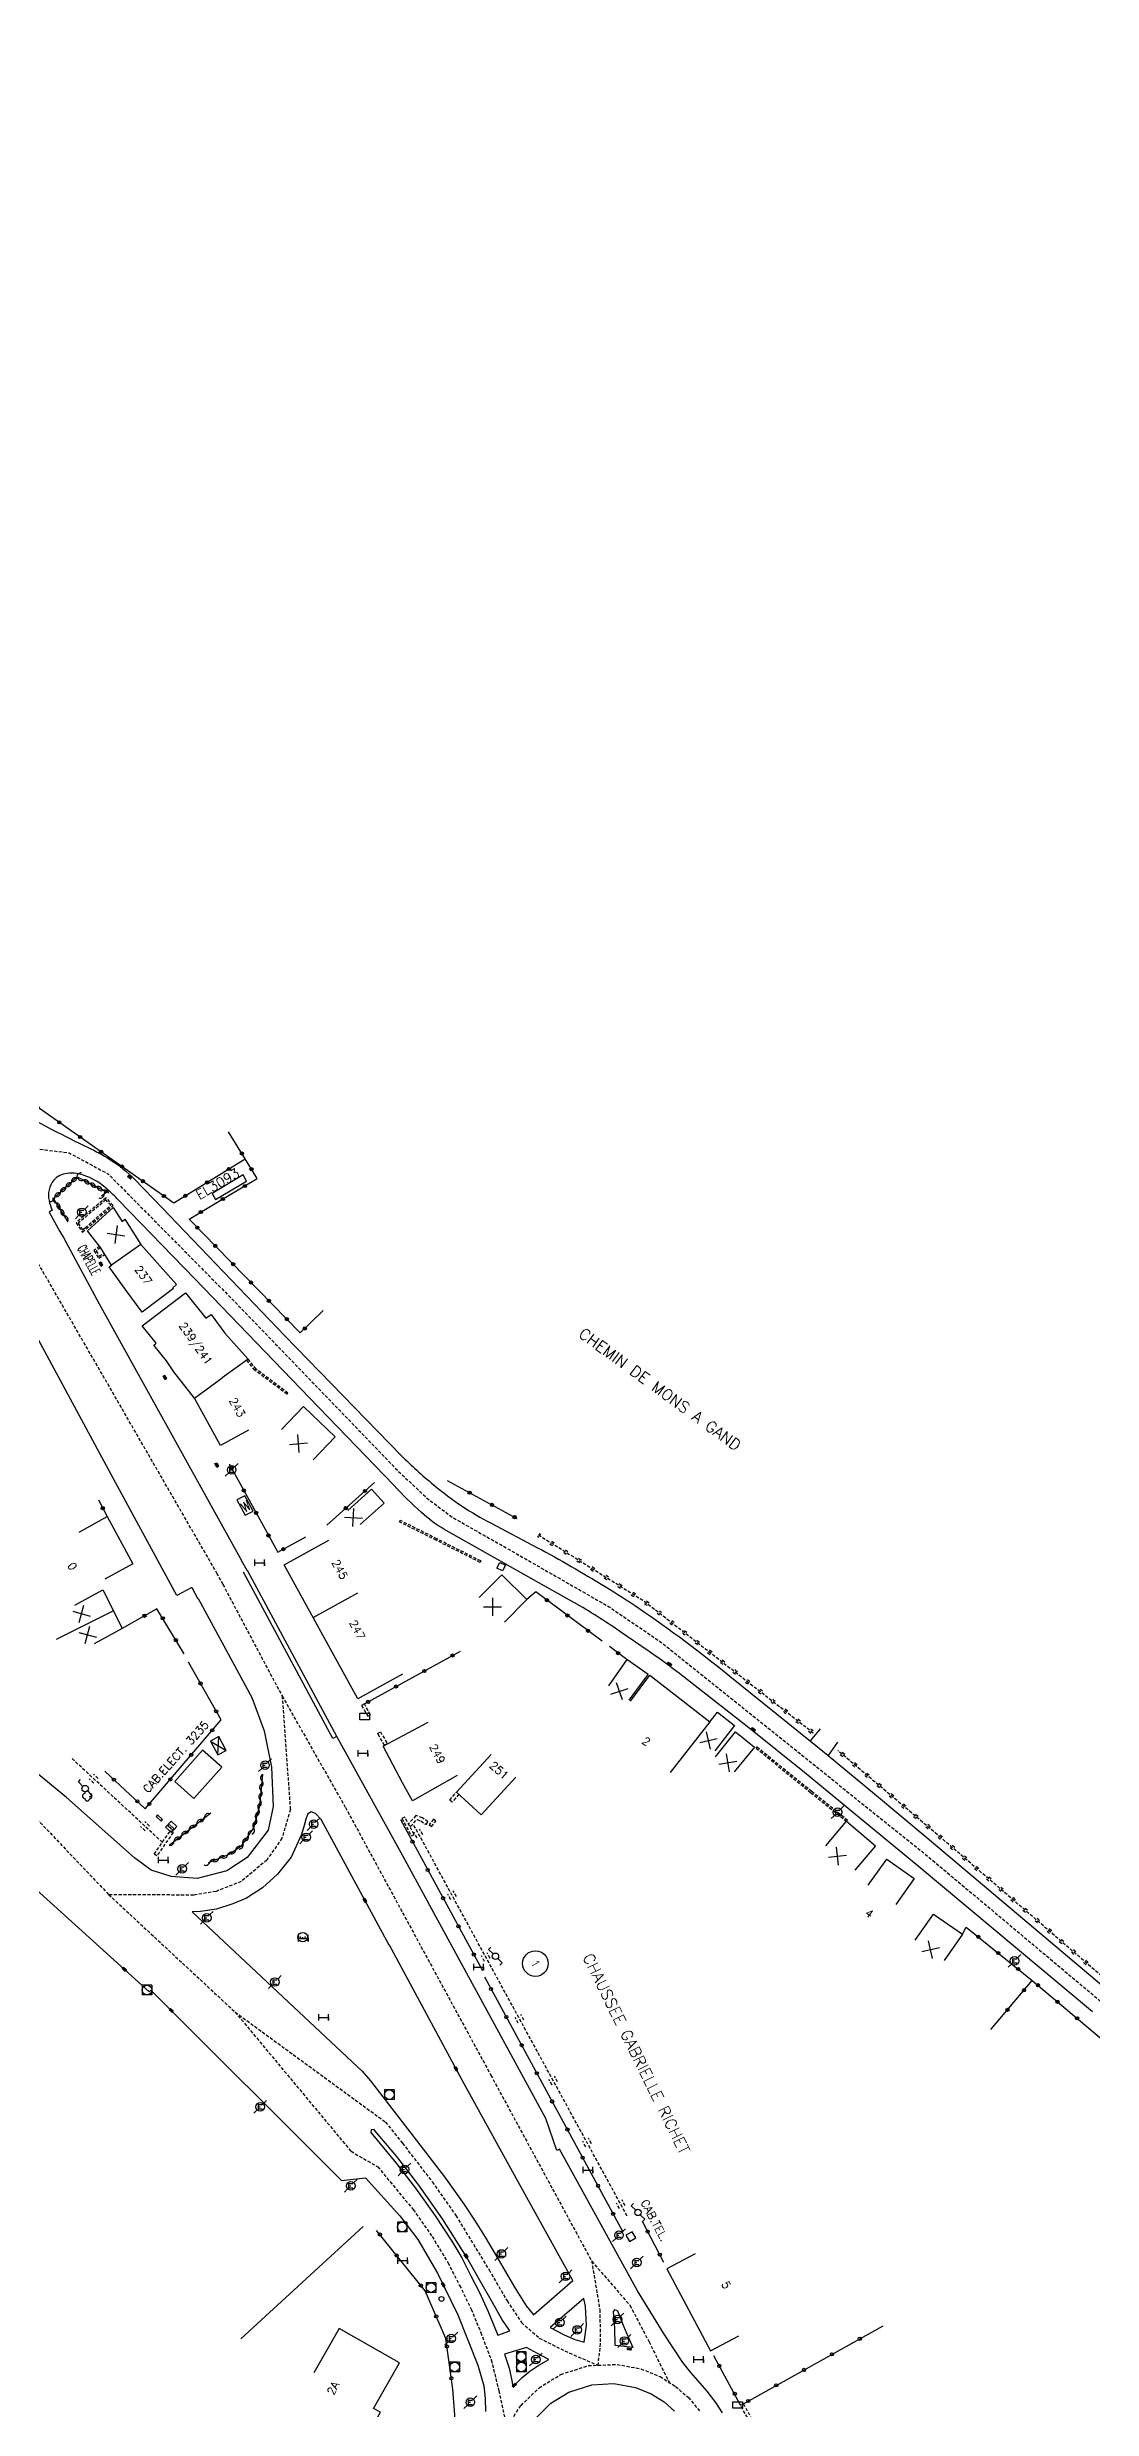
# Model space of a CAD drawing. Header units: millimetres. Extents: x 113000 to 114000, y 153000 to 154000.
# Drawn here: x 113572.1 to 113735.3, y 153631.1 to 154000 of the extents above; entities that cross this region are included whole.
import ezdxf
from ezdxf.enums import TextEntityAlignment as Align

# ---------------------------------------------------------------- set-up
doc = ezdxf.new("R2010")
doc.units = ezdxf.units.MM
doc.linetypes.add('DASHED', pattern=[0.75, 0.5, -0.25])
doc.layers.get('0').update_dxf_attribs({"linetype": 'CONTINUOUS'})
for name, color, linetype in [('W0001', 6, 'DASHED'), ('W0008', 7, 'CONTINUOUS'), ('W0100', 7, 'CONTINUOUS'), ('W0112', 1, 'DASHED'), ('W0220', 5, 'DASHED'), ('W0300', 7, 'CONTINUOUS'), ('W0310', 3, 'CONTINUOUS'), ('W0322', 7, 'CONTINUOUS'), ('W0330', 7, 'CONTINUOUS'), ('W0400', 7, 'CONTINUOUS'), ('W0420', 7, 'CONTINUOUS'), ('W0471', 7, 'CONTINUOUS'), ('W0851', 7, 'CONTINUOUS'), ('W0984', 7, 'CONTINUOUS'), ('W0989', 7, 'CONTINUOUS'), ('W0991', 7, 'CONTINUOUS'), ('W1102', 7, 'CONTINUOUS'), ('W1471', 7, 'CONTINUOUS'), ('W1474', 7, 'CONTINUOUS')]:
    doc.layers.add(name, color=color, linetype=linetype)
doc.styles.get("Standard").update_dxf_attribs({"font": 'romans.shx', "width": 0.85})

# ---------------------------------------------------------------- blocks, each defined once
blk = doc.blocks.new('T400')
for p, q in [((-0.15, 0.3), (0.15, 0.3)), ((-0.15, -0.25), (-0.15, 0.3)), ((-0.15, 0.15), (0.15, 0.15)), ((-0.15, 0), (0.15, 0)), ((0.15, 0.3), (0.15, -0.25)), ((-0.15, -0.15), (0.15, -0.15)), ((-0.15, -0.25), (-0.15, -0.3)), ((-0.15, -0.3), (0.15, -0.3)), ((0.15, -0.3), (0.15, -0.25))]:
    blk.add_line(p, q)
blk = doc.blocks.new('T471')
for p, q in [((-0.333334, 0.333334), (-0.333334, -0.333334)), ((-0.333334, 0.333334), (0.333334, 0.333334)), ((-0.333334, 0), (0, 0)), ((0.500001, 0.500001), (1.000002, 1.000002)), ((-0.500001, -0.500001), (-1.000002, -1.000002)), ((-0.333334, -0.333334), (0.333334, -0.333334))]:
    blk.add_line(p, q)
blk.add_ellipse((0, 0), major_axis=(0.471405, 0.471405), ratio=1, start_param=5.4977871438, end_param=11.780972451)
blk = doc.blocks.new('t112o')
at = {"color": 0, "linetype": 'Continuous'}
for p, q in [((-0.5, 0.5), (0.5, 0.5)), ((-0.5, -0.5), (-0.5, 0.5)), ((0.5, 0.5), (0.5, -0.5)), ((0.5, -0.5), (-0.5, -0.5))]:
    blk.add_line(p, q, dxfattribs=at)
blk = doc.blocks.new('t322o')
at = {"color": 0, "linetype": 'Continuous'}
for radius in [0.25, 0.15]:
    blk.add_circle((0, 0), radius, dxfattribs=at)
blk = doc.blocks.new('t310o')
at = {"color": 0, "linetype": 'Continuous'}
for centre, start, end in [((-0.5, 0.38), 216.8699, 323.1304), ((0.5, -0.37), 36.8699, 143.1303)]:
    blk.add_arc(centre, 0.625, start, end, dxfattribs=at)
blk = doc.blocks.new('t991o')
at = {"color": 0, "linetype": 'Continuous'}
for p, q in [((-1, 1), (1, -1)), ((-1, -1), (1, 1))]:
    blk.add_line(p, q, dxfattribs=at)
blk = doc.blocks.new('T420')
for p, q in [((0.75, 0.75), (-0.75, 0.75)), ((-0.75, 0.75), (-0.75, -0.75)), ((0.75, 0.75), (0.75, -0.75)), ((0.75, -0.75), (-0.75, -0.75))]:
    blk.add_line(p, q)
blk.add_ellipse((0, 0), major_axis=(-0.53, 0.53), ratio=1, start_param=3.926991, end_param=10.210176)
blk = doc.blocks.new('T1471')
at = {"color": 0, "linetype": 'Continuous', "flags": 128}
blk.add_lwpolyline([(-0.75, -0.5), (-0.75, 0.5), (0.75, 0.5), (0.75, -0.5), (-0.75, -0.5)], dxfattribs=at)
blk = doc.blocks.new('T1474')
at = {"color": 0, "linetype": 'Continuous', "flags": 128}
for points in [[(-0.75, -0.5), (-0.75, 0.5)], [(-0.75, 0), (0.75, 0)], [(0.75, 0), (0.75, -0.5), (0.75, 0.5)]]:
    blk.add_lwpolyline(points, dxfattribs=at)

msp = doc.modelspace()

# ---------------------------------------------------------------- linework, layer by layer
at = {"layer": 'W0001', "flags": 128}
for points in [[(113598.66, 153761.53), (113568.35, 153814.07), (113560.52, 153829.21), (113534.09, 153880.27), (113466.56, 154000)], [(113560.52, 153829.21), (113571.47, 153827.81), (113575.53, 153827.29), (113581.65, 153823.97), (113601.54, 153803.88), (113626.8, 153777.72), (113631.49, 153773.3), (113635.49, 153770.31), (113642.92, 153766.11), (113659.92, 153756.37), (113667.98, 153750.88), (113708.89, 153718.09), (113748.04, 153685.27), (113762.35, 153672.38), (113773.87, 153658.8), (113783.22, 153645.65), (113787.86, 153638.58)]]:
    msp.add_lwpolyline(points, dxfattribs=at)
at = {"layer": 'W0001'}
for points in [[(113599.57, 153759.89), (113598.66, 153761.53)], [(113599.53, 153759.87), (113608.79, 153742.46), (113618.68, 153725.06), (113641.41, 153683.23), (113657.17, 153654.18), (113663.15, 153647.28), (113666.13, 153641.58), (113669.26, 153635.26)], [(113608.79, 153742.46), (113610.08, 153724.73), (113608.77, 153720.25), (113606.4, 153716.82), (113602.39, 153713.47), (113598.47, 153711.94), (113594.99, 153711.35), (113581.71, 153711.42)], [(113559.48, 153732.17), (113570.47, 153723.23), (113581.71, 153711.42), (113601.46, 153693.07), (113619.56, 153671.33), (113623.74, 153668.91), (113629.28, 153662.22), (113632.24, 153658.02), (113634.71, 153653.94), (113636.53, 153650.38), (113638.34, 153646.67), (113639.83, 153643.04), (113641.48, 153638.74), (113642.65, 153633.93), (113643.95, 153628.06)], [(113601.46, 153693.07), (113624.95, 153675.9), (113627.6, 153672.6), (113632.26, 153666.55), (113635.96, 153661.29), (113641.13, 153652.82), (113643.96, 153647.96), (113646.2, 153644.57), (113648.99, 153642.16), (113652.99, 153640.14), (113658.12, 153637.91)], [(113657.17, 153654.18), (113658.44, 153646.59), (113658.52, 153641.31), (113658.12, 153637.91)], [(113644.19, 153628.68), (113646.13, 153631.63), (113648.94, 153634.39), (113652.36, 153636.49), (113656.64, 153637.85), (113661.14, 153638.04)], [(113661.14, 153638.04), (113664.87, 153637.36), (113667.87, 153636.14), (113670.29, 153634.61), (113672.28, 153632.87), (113674.02, 153630.8)]]:
    msp.add_lwpolyline(points, dxfattribs=at)
at = {"layer": 'W0008'}
for p, q in [((113691.37, 153735.43), (113692.93, 153737.32)), ((113695.61, 153735.25), (113694.13, 153733.15))]:
    msp.add_line(p, q, dxfattribs=at)
at = {"layer": 'W0008', "flags": 128}
msp.add_lwpolyline([(113594.68, 153759.42), (113592.36, 153758.13), (113582.06, 153777.07), (113570.31, 153798.88), (113562.1, 153814.07), (113545.91, 153843.89), (113536.06, 153862.07), (113527.02, 153878.67), (113528.29, 153882.17), (113509.43, 153915.64), (113472.94, 153980.23), (113461.79, 154000)], dxfattribs=at)
for points in [[(113569.84, 153832.57), (113572.93, 153830.91, 0.0078), (113578.5, 153828.12, -0.0246), (113581.83, 153826.31, -0.0605), (113585.73, 153823.17), (113590.03, 153818.73), (113609.23, 153798.72), (113627.37, 153780.07, 0.0272), (113632.42, 153775.5, 0.0266), (113636.92, 153772.09, 0.024), (113641.44, 153769.47), (113648.7, 153765.62, -0.0083), (113653.95, 153762.7, -0.0173), (113664.53, 153756.19, -0.0213), (113678.77, 153745.54), (113691.39, 153735.42), (113694.13, 153733.15), (113701.38, 153727.15), (113709.58, 153720.31), (113741.18, 153693.71)], [(113735.41, 153693.13), (113708.2, 153715.86), (113690.42, 153730.51), (113681.74, 153737.49), (113671.43, 153745.57, 0.0163), (113662.36, 153751.99, 0.0223), (113655.31, 153756.54), (113648.92, 153760.12), (113634.06, 153768.53, -0.0518), (113630.56, 153771.11, -0.0201), (113626.23, 153775.37), (113613.06, 153789.02), (113595.13, 153807.61), (113583.22, 153819.91, 0.0212), (113581.46, 153821.64, 0.0886), (113578.12, 153823.68, 0.1288), (113575.2, 153824.09, 0.1709), (113573.11, 153823.05, 0.2225), (113572.37, 153819.83, 0.049), (113572.85, 153818.33), (113572.4, 153818.02), (113574.08, 153815.02), (113574.61, 153814.06), (113580.21, 153803.69), (113602.46, 153763.62)]]:
    msp.add_lwpolyline(points, format="xyb", dxfattribs=at)
at = {"layer": 'W0008'}
for points in [[(113603.32, 153762.04), (113602.46, 153763.62)], [(113677.6, 153630.49), (113676.57, 153632.12), (113675.23, 153633.84), (113672.65, 153636.76), (113671.39, 153638.36), (113668.49, 153642.77), (113664.31, 153649.56), (113652.15, 153671.69), (113651.7, 153671.46), (113650, 153676.48), (113627.4, 153717.97), (113617.36, 153736.13), (113603.37, 153762.07)], [(113594.68, 153759.42), (113595.64, 153757.64)], [(113617.36, 153736.13), (113616.72, 153735.84), (113602.74, 153761.78)], [(113595.68, 153757.67), (113604.07, 153742.24), (113605.99, 153737), (113607.14, 153731.32), (113607.38, 153725.17), (113606.59, 153721.52), (113603.34, 153717.22), (113600.13, 153715.15), (113595.54, 153713.95), (113591.46, 153714.25), (113588.32, 153715.26), (113585.72, 153717.15), (113575.11, 153726.6), (113563.85, 153735.79), (113563.93, 153739.11)], [(113554.97, 153728.67), (113567.21, 153718.72), (113565.56, 153716.7), (113566.48, 153715.74), (113588.02, 153696.26), (113588.27, 153696.52), (113618.09, 153666.79), (113621.8, 153667.17), (113627.19, 153661.27), (113629.99, 153657.56), (113633.07, 153652.3), (113636.26, 153645.8), (113639.38, 153637.91), (113640.3, 153634.71), (113640.53, 153632.7), (113640.58, 153630.69)], [(113594.76, 153708.73), (113620.58, 153684.55), (113621.33, 153683.85), (113622.63, 153682.35), (113634.15, 153667.36), (113637.25, 153663.02), (113638.94, 153660.43), (113640.54, 153657.91), (113642.55, 153654.46), (113645.13, 153650.12), (113646.92, 153647.2), (113648.07, 153645.78), (113654.25, 153651.13), (113645.68, 153666.55), (113637.24, 153681.85), (113625.59, 153703.51), (113625.54, 153703.52), (113614.91, 153723.18), (113613.99, 153724.12), (113613.36, 153724.35), (113612.82, 153724.05), (113612.48, 153723.2), (113612.24, 153722.21), (113611.82, 153720.83), (113610.23, 153717.26), (113608.09, 153714.63), (113605.72, 153712.49), (113603.23, 153710.88), (113601.1, 153709.98), (113598.52, 153709.16), (113596.04, 153708.8), (113594.76, 153708.73)], [(113623.2, 153674.71), (113623.21, 153674.73), (113622.72, 153674.7), (113622.68, 153674.26), (113626.63, 153669.5), (113629.63, 153665.59), (113632.6, 153661.39), (113635.34, 153657.3), (113636.89, 153654.67), (113638.3, 153651.89), (113639.62, 153649.28), (113640.93, 153646.42), (113642.48, 153642.61), (113644.39, 153643.27), (113643.14, 153645.11), (113641.65, 153647.72), (113639.64, 153651.24), (113637.62, 153654.85), (113633.88, 153660.8), (113630.18, 153666.06), (113626.74, 153670.5), (113623.2, 153674.71)], [(113650.67, 153643.79), (113652.85, 153642.65), (113654.53, 153641.96), (113655.98, 153641.54), (113656.34, 153644.13), (113656.21, 153647.09), (113655.93, 153648.36), (113650.67, 153643.79)], [(113663.59, 153640.68), (113660.85, 153641.02), (113660.77, 153643.75), (113660.6, 153646.29), (113660.83, 153646.64), (113661.19, 153646.43), (113662.31, 153643.63), (113663.59, 153640.68)], [(113644.83, 153634.55), (113646.3, 153636.01), (113647.52, 153637.01), (113648.91, 153637.95), (113650.47, 153638.81), (113648.68, 153639.76), (113647.01, 153640.69), (113643.57, 153639.64), (113644.26, 153637.45), (113644.69, 153635.54), (113644.83, 153634.55)], [(113648.48, 153629.71), (113650.81, 153632.01), (113653.62, 153633.73), (113657.2, 153634.86), (113660.61, 153635.07)], [(113660.61, 153635.07), (113664.02, 153634.45), (113666.48, 153633.45), (113668.48, 153632.19), (113670.12, 153630.75)]]:
    msp.add_lwpolyline(points, dxfattribs=at)
at = {"layer": 'W0100'}
for p, q in [((113599.35, 153731.34), (113596.37, 153733.99)), ((113595.01, 153726.45), (113599.35, 153731.34))]:
    msp.add_line(p, q, dxfattribs=at)
at = {"layer": 'W0100', "flags": 128}
for points in [[(113602.69, 153823.84), (113597.84, 153820.93), (113598.37, 153819.99), (113603.23, 153822.89)], [(113586.93, 153802.4), (113584.43, 153805.82), (113581.77, 153809.48), (113582.12, 153809.73), (113580.43, 153812.5), (113578.37, 153815.13), (113582.38, 153818.78), (113583.79, 153816.57), (113584.21, 153816.92), (113586.73, 153813), (113592.28, 153806.73), (113591.71, 153806.23), (113591.83, 153806.1)], [(113601.73, 153773.08), (113603.02, 153770.71), (113604.28, 153771.34), (113602.99, 153773.71)]]:
    msp.add_lwpolyline(points, close=True, dxfattribs=at)
for points in [[(113603.56, 153784), (113599.19, 153781.58), (113595.09, 153788.98), (113591.85, 153793.11), (113590.71, 153794.79), (113588.74, 153797.26), (113589.11, 153797.55), (113586.93, 153800.3), (113593.72, 153805.44), (113596.89, 153801.46), (113597.7, 153802.05), (113599.83, 153799.15), (113603.47, 153795.08), (113599.43, 153792.13)], [(113608.68, 153784.08), (113612.14, 153787.7), (113617.09, 153782.96), (113613.63, 153779.35)], [(113619.04, 153771.41), (113622.77, 153774.74), (113624.72, 153772.55), (113620.99, 153769.22)], [(113577.06, 153768.07), (113581.45, 153770.47), (113585.48, 153763.1), (113581.1, 153760.7)], [(113576.42, 153756.64), (113580.8, 153759.04), (113582.44, 153755.75), (113583.8, 153753.01), (113579.41, 153750.61)], [(113639.6, 153757.83), (113643.11, 153761.39), (113647.04, 153757.53), (113643.53, 153753.97)], [(113663.03, 153741.8), (113665.99, 153745.83), (113662.67, 153748.13), (113659.82, 153744.02)], [(113663.24, 153741.64), (113666.24, 153745.73), (113675.62, 153738.4), (113676.82, 153739.93), (113679.5, 153737.84), (113676.42, 153733.9)], [(113676.52, 153732.96), (113679.66, 153736.85), (113682.6, 153734.48), (113679.46, 153730.59)], [(113693.75, 153719.07), (113696.97, 153722.89), (113701.51, 153719.05), (113698.29, 153715.23)], [(113700.4, 153712.88), (113703.27, 153716.97), (113707.58, 153713.95), (113704.71, 153709.86)], [(113707.73, 153704.29), (113710.58, 153708.4), (113715.11, 153705.26), (113712.26, 153701.15)]]:
    msp.add_lwpolyline(points, dxfattribs=at)
at = {"layer": 'W0100'}
for points in [[(113627.62, 153745.84), (113620.61, 153742), (113609.1, 153762.95), (113616.12, 153766.8)], [(113613.63, 153754.7), (113620.64, 153758.56)], [(113636.14, 153730.05), (113629.19, 153726.09), (113627.59, 153728.91), (113624.57, 153734.62), (113631.64, 153738.36)], [(113595.01, 153726.45), (113592.04, 153729.1), (113596.37, 153733.99)], [(113598.88, 153736.12), (113597.59, 153735.42), (113598.77, 153733.27), (113600.06, 153733.95), (113598.88, 153736.12)], [(113597.59, 153735.42), (113600.06, 153733.95)], [(113598.77, 153733.27), (113598.88, 153736.12)], [(113645.31, 153729.78), (113639.89, 153723.89), (113636.02, 153727.45), (113641.44, 153733.34)], [(113590.1, 153723.15), (113589.3, 153723.88), (113589.11, 153723.64), (113589.91, 153722.91), (113590.1, 153723.15)], [(113663.49, 153658.77), (113662.52, 153658.23), (113663.08, 153657.26), (113664.05, 153657.8), (113663.49, 153658.77)], [(113673.32, 153655.32), (113668.91, 153652.97), (113675.74, 153640.16), (113680.15, 153642.51)], [(113620.96, 153624.94), (113624.16, 153630.58), (113623.09, 153631.17), (113627.14, 153638.31), (113617.7, 153643.67), (113613.74, 153636.72)]]:
    msp.add_lwpolyline(points, dxfattribs=at)
at = {"layer": 'W0112'}
for p, q in [((113581.28, 153820.29), (113576.59, 153816.37)), ((113581.26, 153819.94), (113576.92, 153816.32)), ((113578, 153815.58), (113582.02, 153819.1)), ((113578.16, 153815.39), (113582.37, 153819.08)), ((113582.02, 153819.1), (113581.26, 153819.94)), ((113582.37, 153819.08), (113581.28, 153820.29)), ((113576.59, 153816.37), (113577.56, 153814.92)), ((113576.92, 153816.32), (113577.62, 153815.28)), ((113577.56, 153814.92), (113578.16, 153815.39)), ((113577.62, 153815.28), (113578, 153815.58)), ((113580.26, 153812.71), (113579.39, 153812.02)), ((113579.39, 153812.02), (113580.15, 153810.84)), ((113580.42, 153812.51), (113579.72, 153811.97)), ((113579.72, 153811.97), (113580.23, 153811.18)), ((113580.15, 153810.84), (113581.09, 153811.41)), ((113580.23, 153811.18), (113580.96, 153811.63)), ((113604.55, 153793.34), (113603.27, 153794.93)), ((113604.73, 153793.52), (113603.47, 153795.07)), ((113609.56, 153789.58), (113604.55, 153793.34)), ((113609.71, 153789.78), (113604.73, 153793.52)), ((113609.56, 153789.58), (113609.71, 153789.78)), ((113627.16, 153769.65), (113627.27, 153769.87)), ((113632.88, 153766.77), (113627.16, 153769.65)), ((113632.99, 153767), (113627.27, 153769.87)), ((113639.74, 153763.33), (113632.88, 153766.77)), ((113639.85, 153763.55), (113632.99, 153767)), ((113639.85, 153763.55), (113639.74, 153763.33)), ((113682.87, 153734.3), (113683.02, 153734.5)), ((113682.87, 153734.3), (113691.39, 153727.39)), ((113683.02, 153734.5), (113691.55, 153727.59)), ((113691.39, 153727.39), (113696.97, 153722.89)), ((113691.55, 153727.59), (113697.13, 153723.08)), ((113696.97, 153722.89), (113697.13, 153723.08))]:
    msp.add_line(p, q, dxfattribs=at)
for points in [[(113621.22, 153740.97), (113622.19, 153739.28), (113622.62, 153739.53), (113621.65, 153741.22), (113621.22, 153740.97)], [(113623.72, 153736.62), (113624.15, 153736.88), (113625.23, 153735), (113624.8, 153734.75), (113623.72, 153736.62)], [(113636.39, 153727.11), (113635.39, 153725.88), (113635, 153726.19), (113636.02, 153727.45)], [(113589.22, 153717.48), (113588.81, 153717.77), (113591.35, 153721.42), (113591.76, 153721.14), (113589.22, 153717.48)], [(113628.99, 153720.59), (113629.43, 153720.84), (113627.96, 153723.55), (113627.52, 153723.31), (113628.99, 153720.59)], [(113631.3, 153722.38), (113631.59, 153722.8), (113630.71, 153723.41), (113629.7, 153723.77), (113628.51, 153722.41), (113628.88, 153722.08), (113629.85, 153723.17), (113630.48, 153722.95), (113631.3, 153722.38)], [(113631.75, 153722.38), (113632.13, 153722.06), (113632.83, 153722.88), (113632.45, 153723.2), (113631.75, 153722.38)], [(113683.34, 153626.45), (113680.44, 153631.66), (113680.88, 153631.89), (113683.77, 153626.7), (113683.34, 153626.45)]]:
    msp.add_lwpolyline(points, dxfattribs=at)
at = {"layer": 'W0220'}
for p, q in [((113648.72, 153767.41), (113648.93, 153767.28)), ((113648.85, 153767.62), (113665.39, 153757.27)), ((113648.99, 153767.83), (113649.2, 153767.7)), ((113650.63, 153766.22), (113650.84, 153766.08)), ((113650.84, 153766.08), (113651.05, 153765.95)), ((113650.89, 153766.64), (113651.11, 153766.51)), ((113651.11, 153766.51), (113651.32, 153766.38)), ((113652.75, 153764.89), (113652.96, 153764.76)), ((113652.96, 153764.76), (113653.17, 153764.62)), ((113653.01, 153765.31), (113653.23, 153765.18)), ((113653.23, 153765.18), (113653.44, 153765.05)), ((113654.87, 153763.56), (113655.08, 153763.43)), ((113655.08, 153763.43), (113655.29, 153763.3)), ((113655.13, 153763.99), (113655.34, 153763.85)), ((113655.34, 153763.85), (113655.56, 153763.72)), ((113656.99, 153762.24), (113657.2, 153762.1)), ((113657.2, 153762.1), (113657.41, 153761.97)), ((113657.25, 153762.66), (113657.46, 153762.53)), ((113657.46, 153762.53), (113657.68, 153762.39)), ((113659.1, 153760.91), (113659.32, 153760.78)), ((113659.32, 153760.78), (113659.53, 153760.64)), ((113659.37, 153761.33), (113659.58, 153761.2)), ((113659.58, 153761.2), (113659.79, 153761.07)), ((113661.22, 153759.58), (113661.44, 153759.45)), ((113661.44, 153759.45), (113661.65, 153759.32)), ((113661.49, 153760.01), (113661.7, 153759.87)), ((113661.7, 153759.87), (113661.91, 153759.74)), ((113663.61, 153758.68), (113663.82, 153758.55)), ((113663.82, 153758.55), (113664.03, 153758.41)), ((113663.34, 153758.26), (113663.55, 153758.12)), ((113663.55, 153758.12), (113663.77, 153757.99)), ((113665.39, 153757.27), (113691.79, 153736.72)), ((113665.43, 153756.92), (113665.62, 153756.77)), ((113665.62, 153756.77), (113665.82, 153756.62)), ((113665.73, 153757.32), (113665.93, 153757.17)), ((113665.93, 153757.17), (113666.13, 153757.01)), ((113667.4, 153755.39), (113667.6, 153755.23)), ((113667.6, 153755.23), (113667.79, 153755.08)), ((113667.71, 153755.78), (113667.9, 153755.63)), ((113667.9, 153755.63), (113668.1, 153755.48)), ((113669.37, 153753.85), (113669.57, 153753.7)), ((113669.57, 153753.7), (113669.77, 153753.55)), ((113669.68, 153754.25), (113669.88, 153754.09)), ((113669.88, 153754.09), (113670.07, 153753.94)), ((113671.34, 153752.32), (113671.54, 153752.16)), ((113671.54, 153752.16), (113671.74, 153752.01)), ((113671.65, 153752.71), (113671.85, 153752.56)), ((113671.85, 153752.56), (113672.05, 153752.4)), ((113673.62, 153751.18), (113673.82, 153751.02)), ((113673.82, 153751.02), (113674.02, 153750.87)), ((113673.32, 153750.78), (113673.51, 153750.63)), ((113673.51, 153750.63), (113673.71, 153750.47)), ((113675.29, 153749.25), (113675.49, 153749.09)), ((113675.49, 153749.09), (113675.68, 153748.94)), ((113675.6, 153749.64), (113675.79, 153749.49)), ((113675.79, 153749.49), (113675.99, 153749.33)), ((113677.26, 153747.71), (113677.46, 153747.56)), ((113677.46, 153747.56), (113677.66, 153747.4)), ((113677.57, 153748.1), (113677.77, 153747.95)), ((113677.77, 153747.95), (113677.96, 153747.8)), ((113679.24, 153746.17), (113679.43, 153746.02)), ((113679.43, 153746.02), (113679.63, 153745.87)), ((113679.54, 153746.57), (113679.74, 153746.41)), ((113679.74, 153746.41), (113679.94, 153746.26)), ((113681.21, 153744.64), (113681.41, 153744.48)), ((113681.41, 153744.48), (113681.6, 153744.33)), ((113681.52, 153745.03), (113681.71, 153744.88)), ((113681.71, 153744.88), (113681.91, 153744.73)), ((113683.18, 153743.1), (113683.38, 153742.95)), ((113683.38, 153742.95), (113683.58, 153742.8)), ((113683.49, 153743.5), (113683.69, 153743.34)), ((113683.69, 153743.34), (113683.88, 153743.19)), ((113685.15, 153741.57), (113685.35, 153741.41)), ((113685.35, 153741.41), (113685.55, 153741.26)), ((113685.46, 153741.96), (113685.66, 153741.81)), ((113685.66, 153741.81), (113685.86, 153741.65)), ((113687.13, 153740.03), (113687.32, 153739.88)), ((113687.32, 153739.88), (113687.52, 153739.72)), ((113687.43, 153740.43), (113687.63, 153740.27)), ((113687.63, 153740.27), (113687.83, 153740.12)), ((113689.1, 153738.49), (113689.3, 153738.34)), ((113689.3, 153738.34), (113689.49, 153738.19)), ((113689.41, 153738.89), (113689.6, 153738.74)), ((113689.6, 153738.74), (113689.8, 153738.58)), ((113691.07, 153736.96), (113691.27, 153736.81)), ((113691.27, 153736.81), (113691.47, 153736.65)), ((113691.38, 153737.35), (113691.58, 153737.2)), ((113691.58, 153737.2), (113691.77, 153737.05)), ((113711.77, 153720.3), (113695.64, 153733.92)), ((113696.21, 153733.1), (113696.02, 153733.27)), ((113696.4, 153732.94), (113696.21, 153733.1)), ((113696.53, 153733.49), (113696.34, 153733.65)), ((113696.73, 153733.33), (113696.53, 153733.49)), ((113698.12, 153731.49), (113697.93, 153731.65)), ((113698.31, 153731.33), (113698.12, 153731.49)), ((113698.44, 153731.87), (113698.25, 153732.04)), ((113698.64, 153731.71), (113698.44, 153731.87)), ((113700.03, 153729.88), (113699.84, 153730.04)), ((113700.22, 153729.72), (113700.03, 153729.88)), ((113700.35, 153730.26), (113700.16, 153730.42)), ((113700.55, 153730.1), (113700.35, 153730.26)), ((113702.26, 153728.65), (113702.07, 153728.81)), ((113701.94, 153728.27), (113701.75, 153728.43)), ((113702.13, 153728.11), (113701.94, 153728.27)), ((113702.46, 153728.49), (113702.26, 153728.65)), ((113703.85, 153726.65), (113703.66, 153726.81)), ((113704.04, 153726.49), (113703.85, 153726.65)), ((113704.17, 153727.04), (113703.98, 153727.2)), ((113704.37, 153726.87), (113704.17, 153727.04)), ((113705.76, 153725.04), (113705.57, 153725.2)), ((113706.09, 153725.42), (113705.89, 153725.58)), ((113706.28, 153725.26), (113706.09, 153725.42)), ((113705.95, 153724.88), (113705.76, 153725.04)), ((113707.67, 153723.43), (113707.48, 153723.59)), ((113707.86, 153723.27), (113707.67, 153723.43)), ((113708, 153723.81), (113707.8, 153723.97)), ((113708.19, 153723.65), (113708, 153723.81)), ((113709.58, 153721.81), (113709.39, 153721.98)), ((113709.77, 153721.65), (113709.58, 153721.81)), ((113709.91, 153722.2), (113709.71, 153722.36)), ((113710.1, 153722.04), (113709.91, 153722.2)), ((113711.49, 153720.2), (113711.3, 153720.36)), ((113711.61, 153720.11), (113711.49, 153720.2)), ((113711.68, 153720.04), (113711.6, 153720.11)), ((113711.82, 153720.58), (113711.62, 153720.75)), ((113741.98, 153694.3), (113711.77, 153720.3)), ((113711.93, 153720.49), (113711.82, 153720.58)), ((113712.01, 153720.42), (113711.93, 153720.49)), ((113713.39, 153718.57), (113713.2, 153718.74)), ((113713.58, 153718.41), (113713.39, 153718.57)), ((113713.71, 153718.95), (113713.52, 153719.12)), ((113713.9, 153718.79), (113713.71, 153718.95)), ((113715.28, 153716.94), (113715.09, 153717.11)), ((113715.47, 153716.78), (113715.28, 153716.94)), ((113715.61, 153717.32), (113715.42, 153717.49)), ((113715.8, 153717.16), (113715.61, 153717.32)), ((113717.18, 153715.31), (113716.99, 153715.48)), ((113717.37, 153715.15), (113717.18, 153715.31)), ((113717.5, 153715.69), (113717.31, 153715.85)), ((113717.69, 153715.53), (113717.5, 153715.69)), ((113719.4, 153714.06), (113719.21, 153714.22)), ((113719.59, 153713.9), (113719.4, 153714.06)), ((113719.07, 153713.68), (113718.88, 153713.85)), ((113719.26, 153713.52), (113719.07, 153713.68)), ((113720.97, 153712.05), (113720.78, 153712.21)), ((113721.16, 153711.89), (113720.97, 153712.05)), ((113721.29, 153712.43), (113721.1, 153712.59)), ((113721.48, 153712.27), (113721.29, 153712.43)), ((113722.86, 153710.42), (113722.67, 153710.58)), ((113723.05, 153710.26), (113722.86, 153710.42)), ((113723.19, 153710.8), (113723, 153710.96)), ((113723.38, 153710.64), (113723.19, 153710.8)), ((113724.76, 153708.79), (113724.57, 153708.95)), ((113724.95, 153708.63), (113724.76, 153708.79)), ((113725.08, 153709.17), (113724.89, 153709.33)), ((113725.27, 153709.01), (113725.08, 153709.17)), ((113726.65, 153707.16), (113726.46, 153707.32)), ((113726.84, 153707), (113726.65, 153707.16)), ((113726.98, 153707.54), (113726.79, 153707.7)), ((113727.17, 153707.38), (113726.98, 153707.54)), ((113728.55, 153705.53), (113728.36, 153705.69)), ((113728.74, 153705.37), (113728.55, 153705.53)), ((113728.87, 153705.91), (113728.68, 153706.07)), ((113729.06, 153705.75), (113728.87, 153705.91)), ((113730.44, 153703.9), (113730.25, 153704.06)), ((113730.63, 153703.74), (113730.44, 153703.9)), ((113730.77, 153704.28), (113730.58, 153704.44)), ((113730.96, 153704.11), (113730.77, 153704.28)), ((113732.34, 153702.27), (113732.15, 153702.43)), ((113732.53, 153702.1), (113732.34, 153702.27)), ((113732.66, 153702.65), (113732.47, 153702.81)), ((113732.85, 153702.48), (113732.66, 153702.65)), ((113734.23, 153700.64), (113734.04, 153700.8)), ((113734.42, 153700.47), (113734.23, 153700.64)), ((113734.56, 153701.02), (113734.37, 153701.18)), ((113734.75, 153700.85), (113734.56, 153701.02))]:
    msp.add_line(p, q, dxfattribs=at)
for points in [[(113590.08, 153719.59), (113575.8, 153732.83)], [(113579.36, 153728.86), (113578.62, 153729.53)], [(113580.04, 153729.59), (113579.3, 153730.27)], [(113587.39, 153721.41), (113586.66, 153722.09)], [(113588.07, 153722.14), (113587.34, 153722.83)], [(113662.7, 153661.25), (113629.35, 153722.33)], [(113630.77, 153720.78), (113630.28, 153721.66)], [(113629.88, 153720.3), (113629.41, 153721.17)], [(113635.16, 153710.64), (113634.68, 153711.52)], [(113636.04, 153711.12), (113635.55, 153712)], [(113640.43, 153700.98), (113639.95, 153701.88)], [(113641.3, 153701.47), (113640.83, 153702.34)], [(113645.7, 153691.34), (113645.23, 153692.22)], [(113646.58, 153691.81), (113646.1, 153692.69)], [(113650.98, 153681.69), (113650.5, 153682.56)], [(113651.85, 153682.16), (113651.38, 153683.05)], [(113656.25, 153672.03), (113655.77, 153672.91)], [(113657.12, 153672.52), (113656.65, 153673.39)], [(113661.52, 153662.38), (113661.05, 153663.25)], [(113662.4, 153662.86), (113661.92, 153663.73)]]:
    msp.add_lwpolyline(points, dxfattribs=at)
at = {"layer": 'W0300'}
for centre, radius, start, end in [((113577.99, 153726.83), 0.393, 95.7106, 264.2894), ((113578.34, 153727.17), 0.401, 6.7098, 173.2902), ((113578.34, 153726.47), 0.393, 186.8428, 353.1572), ((113578.7, 153726.83), 0.409, 276.5819, 83.4181)]:
    msp.add_arc(centre, radius, start, end, dxfattribs=at)
at = {"layer": 'W0310'}
msp.add_line((113591.12, 153719.13), (113597.63, 153724.23), dxfattribs=at)
at = {"layer": 'W0310', "flags": 128}
msp.add_lwpolyline([(113575.38, 153816.52), (113573.07, 153820.18), (113576.77, 153823.54), (113581.38, 153821.13), (113580.57, 153820.54)], dxfattribs=at)
at = {"layer": 'W0310'}
msp.add_lwpolyline([(113605.72, 153730.21), (113605.26, 153725.29), (113604.34, 153721.84), (113602.35, 153718.94), (113600.51, 153717.7), (113597.26, 153716.38)], dxfattribs=at)
at = {"layer": 'W0322'}
for p, q in [((113580.09, 153773.09), (113581.45, 153770.47)), ((113615.77, 153769.15), (113623.24, 153775.79)), ((113634.57, 153776.12), (113645.48, 153770.2)), ((113662.67, 153748.13), (113659.93, 153750.17)), ((113719.57, 153690.37), (113726.02, 153698.02))]:
    msp.add_line(p, q, dxfattribs=at)
at = {"layer": 'W0322', "flags": 128}
for points in [[(113551.29, 153892.62), (113548.24, 153889.96), (113543.66, 153883.85), (113570.87, 153834.26), (113591.85, 153819.47), (113603.03, 153826.34), (113600.41, 153830.6)], [(113615.2, 153802.67), (113611.62, 153799.17), (113594.25, 153816.96), (113598.31, 153819.36), (113604.92, 153823.27), (113603.03, 153826.34)], [(113600.52, 153778.73), (113608.1, 153764.91), (113612.48, 153767.32)], [(113658.8, 153751), (113648.42, 153758.72), (113647.04, 153757.53)], [(113593.49, 153749.04), (113589.23, 153756.09), (113583.8, 153753.01)], [(113715.11, 153705.26), (113715.7, 153706.35), (113726.02, 153698.02), (113749.33, 153678.38), (113767.62, 153659.79), (113775.53, 153651.29), (113771.87, 153647.89)]]:
    msp.add_lwpolyline(points, dxfattribs=at)
at = {"layer": 'W0322'}
for points in [[(113581.09, 153730.7), (113587.41, 153724.84), (113599.25, 153738.72), (113594.17, 153747.75)], [(113621.65, 153741.22), (113636.68, 153749.47)], [(113627.27, 153723.17), (113640.09, 153699.59)], [(113640.4, 153698.61), (113662.05, 153658.77)], [(113637.06, 153614.08), (113635.46, 153634.2), (113634.38, 153642.11), (113631.15, 153649.53), (113623.55, 153658.98)], [(113668.45, 153653.98), (113665.09, 153660.38)], [(113680.88, 153631.89), (113702.71, 153644.08)], [(113680.44, 153631.66), (113676.26, 153639.39)]]:
    msp.add_lwpolyline(points, dxfattribs=at)
for centre, radius in [((113635.42, 153748.78), 0.25), ((113596.05, 153744.41), 0.25), ((113626.61, 153743.94), 0.25), ((113631.02, 153746.36), 0.25), ((113598.5, 153740.06), 0.25), ((113622.23, 153741.53), 0.25), ((113597.87, 153737.09), 0.25), ((113594.59, 153733.27), 0.25), ((113582.51, 153729.39), 0.25), ((113591.33, 153729.44), 0.25), ((113586.17, 153726), 0.25), ((113588.04, 153725.59), 0.25), ((113629.16, 153719.7), 0.25), ((113631.55, 153715.28), 0.25), ((113633.95, 153710.88), 0.25), ((113636.35, 153706.47), 0.25), ((113638.75, 153702.06), 0.25), ((113641.45, 153696.69), 0.242), ((113643.84, 153692.3), 0.25), ((113646.22, 153687.91), 0.25), ((113648.6, 153683.52), 0.25), ((113650.99, 153679.12), 0.25), ((113653.38, 153674.73), 0.25), ((113655.76, 153670.34), 0.25), ((113658.15, 153665.95), 0.25), ((113660.53, 153661.56), 0.25), ((113665.91, 153658.81), 0.25), ((113624.08, 153658.34), 0.25), ((113626.7, 153655.06), 0.25), ((113667.82, 153655.19), 0.25), ((113630.47, 153650.38), 0.25), ((113632.88, 153645.55), 0.25), ((113634.55, 153640.84), 0.25), ((113699.07, 153642.05), 0.25), ((113677.11, 153637.81), 0.25), ((113690.36, 153637.19), 0.25), ((113694.72, 153639.62), 0.25), ((113635.23, 153635.89), 0.25), ((113679.54, 153633.45), 0.25), ((113686.01, 153634.77), 0.25), ((113681.65, 153632.33), 0.25)]:
    msp.add_circle(centre, radius, dxfattribs=at)
at = {"layer": 'W0330'}
msp.add_lwpolyline([(113621.46, 153659.58), (113602.33, 153642.03)], dxfattribs=at)
at = {"layer": 'W0420'}
msp.add_lwpolyline([(113590.59, 153721.95), (113591.53, 153721.11), (113592.36, 153722.05), (113591.43, 153722.88), (113590.59, 153721.95)], dxfattribs=at)
at = {"layer": 'W0471'}
for points in [[(113577.65, 153728.34), (113576.95, 153729.05), (113577.3, 153729.41)], [(113578.36, 153727.64), (113579.07, 153726.92), (113578.71, 153726.58)], [(113641.78, 153702.16), (113641.07, 153702.86), (113641.43, 153703.22)], [(113642.49, 153701.45), (113643.2, 153700.75), (113642.84, 153700.39)], [(113664.05, 153662.12), (113663.34, 153662.84), (113663.7, 153663.19)], [(113664.76, 153661.42), (113665.46, 153660.72), (113665.11, 153660.36)]]:
    msp.add_lwpolyline(points, dxfattribs=at)
for centre, radius in [((113578.01, 153727.98), 0.508), ((113612, 153704.78), 0.75), ((113642.13, 153701.8), 0.503), ((113664.4, 153661.78), 0.492)]:
    msp.add_circle(centre, radius, dxfattribs=at)
at = {"layer": 'W0851'}
msp.add_circle((113633.7, 153648.27), 0.375, dxfattribs=at)
at = {"layer": 'W0991'}
msp.add_circle((113648.38, 153700.66), 2, dxfattribs=at)
at = {"layer": 'W1102'}
for p, q in [((113586.73, 153813), (113582.12, 153809.73)), ((113595.09, 153788.98), (113599.43, 153792.13)), ((113582.44, 153755.75), (113573.48, 153751.3)), ((113675.62, 153738.4), (113669.46, 153730.52))]:
    msp.add_line(p, q, dxfattribs=at)

# ---------------------------------------------------------------- block references
at = {"layer": 'W0112', "rotation": 332.9494}
msp.add_blockref('t112o', (113643.03, 153762.66), dxfattribs=at)
at = {"layer": 'W0310'}
for p, rotation in [((113573.29, 153820.38), 42.21672599278359), ((113574.15, 153821.15), 42.21672599278359), ((113575, 153821.93), 42.21672599278359), ((113575.86, 153822.71), 42.21672599278359), ((113576.71, 153823.48), 42.21672599278359), ((113577.72, 153823.04), 332.4228727253504), ((113578.75, 153822.51), 332.4228727253504), ((113579.77, 153821.97), 332.4228727253504), ((113580.79, 153821.44), 332.4228727253504), ((113580.98, 153820.84), 216.0791870144131), ((113573.54, 153819.45), 122.2622742255021), ((113574.15, 153818.48), 122.2622742255021), ((113574.77, 153817.5), 122.2622742255021), ((113605.62, 153729.21), 264.6596484721911), ((113605.11, 153724.75), 255.024001309413), ((113605.34, 153726.22), 264.6596484721911), ((113605.48, 153727.72), 264.6596484721911), ((113593.09, 153720.67), 38.07007240895137), ((113594.27, 153721.6), 38.07007240895137), ((113595.46, 153722.52), 38.07007240895137), ((113596.64, 153723.45), 38.07007240895137), ((113603.49, 153720.61), 235.7223014015695), ((113604.34, 153721.85), 255.024001309413), ((113604.72, 153723.3), 255.024001309413), ((113591.91, 153719.75), 38.07007240895137), ((113600.27, 153717.6), 202.0901060544247), ((113601.54, 153718.39), 213.8972634893402), ((113602.65, 153719.37), 235.7223014015695), ((113597.49, 153716.47), 202.0901060544247), ((113598.88, 153717.04), 202.0901060544247)]:
    msp.add_blockref('t310o', p, dxfattribs=dict(at, rotation=rotation))
at = {"layer": 'W0322'}
for p, rotation in [((113573.97, 153832.07), 324.8274730239654), ((113577.24, 153829.77), 324.8274730239654), ((113580.51, 153827.47), 324.8274730239654), ((113583.78, 153825.16), 324.8274730239654), ((113600.48, 153824.77), 31.57746529312879), ((113602.51, 153827.19), 121.5776992099511), ((113604.01, 153824.74), 121.5776436284197), ((113587.05, 153822.86), 324.8274730239654), ((113597.07, 153822.68), 31.57746529312879), ((113602.97, 153822.11), 30.56996674794257), ((113590.32, 153820.55), 324.8274730239654), ((113593.66, 153820.58), 31.57746529312879), ((113596.08, 153818.05), 30.5712531661707), ((113599.52, 153820.08), 30.56996674794257), ((113595.55, 153815.62), 134.3328586112913), ((113598.35, 153812.76), 134.3328586112913), ((113601.14, 153809.9), 134.3328586112913), ((113603.94, 153807.04), 134.3328586112913), ((113606.73, 153804.18), 134.3328586112913), ((113609.53, 153801.32), 134.3328586112913), ((113612.34, 153799.87), 224.3331122676853), ((113600.88, 153778.06), 298.7550924896166), ((113602.81, 153774.55), 298.7550924896166), ((113621.74, 153774.47), 41.65404702770837), ((113638.09, 153774.21), 331.5297943529924), ((113580.77, 153771.78), 209.5594016303311), ((113604.73, 153771.05), 298.7550924896166), ((113618.76, 153771.81), 41.65404702770837), ((113641.6, 153772.3), 331.5297943529924), ((113645.12, 153770.4), 331.5297943529924), ((113606.66, 153767.54), 298.7550924896166), ((113608.98, 153765.39), 28.75587129336326), ((113587.28, 153754.99), 209.5594016303311), ((113590.14, 153754.59), 121.1006101975542), ((113650.17, 153757.42), 143.3640090975072), ((113653.38, 153755.03), 143.3640090975072), ((113592.2, 153751.17), 121.1006101975542), ((113656.59, 153752.64), 143.3640090975072), ((113661.3, 153749.15), 143.3640090975072), ((113717.59, 153704.83), 321.0650097924559), ((113720.7, 153702.31), 321.0650097924559), ((113723.81, 153699.8), 321.0650097924559), ((113724.73, 153696.49), 49.88382249872689), ((113726.91, 153697.27), 319.8839281102433), ((113722.15, 153693.43), 49.88382249872689), ((113729.97, 153694.69), 319.8839281102433), ((113733.03, 153692.11), 319.8839281102433)]:
    msp.add_blockref('t322o', p, dxfattribs=dict(at, rotation=rotation))
at = {"layer": 'W0400'}
for p, rotation in [((113584.96, 153823.52), 47.29059999999997), ((113580.47, 153809.93), 27.89729999999999), ((113590.47, 153792.21), 28.4302), ((113598.58, 153778.56), 28.35500000000007), ((113669.35, 153747.43), 53.77510000000006), ((113682.45, 153737.21), 51.15919999999998), ((113621.74, 153710.55), 28.48333834922003), ((113584.14, 153699.77), 47.37929955719984), ((113591.47, 153693.33), 44.79662496652999), ((113635.94, 153684.26), 28.22536638817654), ((113637.54, 153654.98), 32.0301292650601), ((113633.97, 153650.48), 26.19814269762852), ((113663.07, 153640.43), 82.98098056011715), ((113645.09, 153634.82), 314.3226961873644)]:
    msp.add_blockref('T400', p, dxfattribs=dict(at, rotation=rotation))
at = {"layer": 'W0420'}
for p in [(113587.68, 153696.52), (113625.54, 153680.19), (113627.56, 153659.5), (113632.07, 153650.05), (113635.76, 153637.66), (113646.15, 153639.27), (113646.19, 153637.64)]:
    msp.add_blockref('T420', p, dxfattribs=at)
at = {"layer": 'W0471'}
for p in [(113577.49, 153818.01), (113600.91, 153777.77), (113606.12, 153731.65), (113695.6, 153724.31), (113613.72, 153722.44), (113612.54, 153720.38), (113593.18, 153715.46), (113597.02, 153707.81), (113723.26, 153701.09), (113607.66, 153697.78), (113605.37, 153678.29), (113619.52, 153665.95), (113627.91, 153668.5), (113661.44, 153658.23), (113643.06, 153655.3), (113653.09, 153651.8), (113664.23, 153653.96), (113652.18, 153644.58), (113654.91, 153643.43), (113661.2, 153645.06), (113635.23, 153642.08), (113662.28, 153641.7), (113648.45, 153638.81), (113638.21, 153632.14)]:
    msp.add_blockref('T471', p, dxfattribs=at)
at = {"layer": 'W0991'}
for p, rotation in [((113582.83, 153814.54), 307.1851575695571), ((113611.35, 153781.88), 49.95957925068824), ((113619.94, 153770.33), 41.79951450281944), ((113577.45, 153755.3), 29.34907691522625), ((113641.67, 153756.38), 314.5889677750048), ((113578.4, 153752), 29.86719775689634), ((113661.51, 153743.18), 63.76988212953336), ((113675.43, 153735.5), 58.28937526692953), ((113678.46, 153732.02), 54.31417893980053), ((113695.58, 153717.44), 51.13648746748958), ((113710.13, 153702.84), 57.48950409746541)]:
    msp.add_blockref('t991o', p, dxfattribs=dict(at, rotation=rotation))
at = {"layer": 'W1471'}
for p in [(113621.7, 153739.25), (113679.97, 153631.71)]:
    msp.add_blockref('T1471', p, dxfattribs=at)
at = {"layer": 'W1474'}
for p in [(113605.3, 153763.28), (113621.43, 153733.51), (113590.24, 153716.82), (113612.1, 153704.63), (113639.49, 153700.11), (113615.3, 153692.25), (113656.58, 153668.4), (113627.62, 153654.26), (113673.9, 153638.81)]:
    msp.add_blockref('T1474', p, dxfattribs=at)

# ---------------------------------------------------------------- texts
at = {"layer": 'W0420', "width": 0.586781}
msp.add_text('B', height=1, rotation=48.1397, dxfattribs=at).set_placement((113591.63, 153721.42), (113591.97, 153721.8), align=Align.FIT)
at = {"layer": 'W0471', "width": 1.003553}
msp.add_text('E', height=0.75, rotation=90, dxfattribs=at).set_placement((113612.38, 153704.41), (113612.38, 153705.02), align=Align.FIT)
at = {"layer": 'W0984'}
for s, height, rotation, p in [('EL3093', 1.5, 30.0871, (113598.73, 153822.47)), ('CAB.ELECT. 3235', 1.25, 48.0378, (113592.17, 153732.95)), ('CAB.TEL.', 1.25, 297.9197, (113666.99, 153660.54))]:
    msp.add_text(s, height=height, rotation=rotation, dxfattribs=at).set_placement(p, align=Align.MIDDLE)
for s, rotation, width, p in [('CHAPELLE', 298.9423, 0.5, (113578.61, 153810.57)), ('W', 30.8557, 0.8, (113603.13, 153772.07))]:
    msp.add_text(s, height=1.5, rotation=rotation, dxfattribs=dict(at, width=width)).set_placement(p, align=Align.MIDDLE)
at = {"layer": 'W0989'}
for s, rotation, p in [('CHEMIN DE MONS A GAND', 323.8743, (113667.84, 153790.36)), ('CHAUSSEE GABRIELLE RICHET', 296.2746, (113664.15, 153686.57))]:
    msp.add_text(s, height=1.75, rotation=rotation, dxfattribs=at).set_placement(p, align=Align.MIDDLE)
at = {"layer": 'W0991'}
for s, rotation, p in [('237', 306.0769, (113587.11, 153808.18)), ('239/241', 304.9029, (113595.24, 153797.48)), ('243', 298.9535, (113601.78, 153787.54)), ('0', 298.673, (113576.01, 153762.71)), ('245', 298, (113617.82, 153762.23)), ('249', 298, (113633.05, 153733.43)), ('2', 321.9942, (113665.7, 153735.37)), ('251', 318, (113642.71, 153730.83)), ('4', 324.9716, (113700.54, 153708.5)), ('1', 298, (113648.38, 153700.66)), ('5', 298.0551, (113678.19, 153650.45)), ('2A', 62, (113616.76, 153634.33))]:
    msp.add_text(s, height=1.25, rotation=rotation, dxfattribs=at).set_placement(p, align=Align.MIDDLE)
msp.add_text('247', height=1.25, rotation=298, dxfattribs=at).set_placement((113619.24, 153753.91))

doc.saveas('drawing.dxf')
